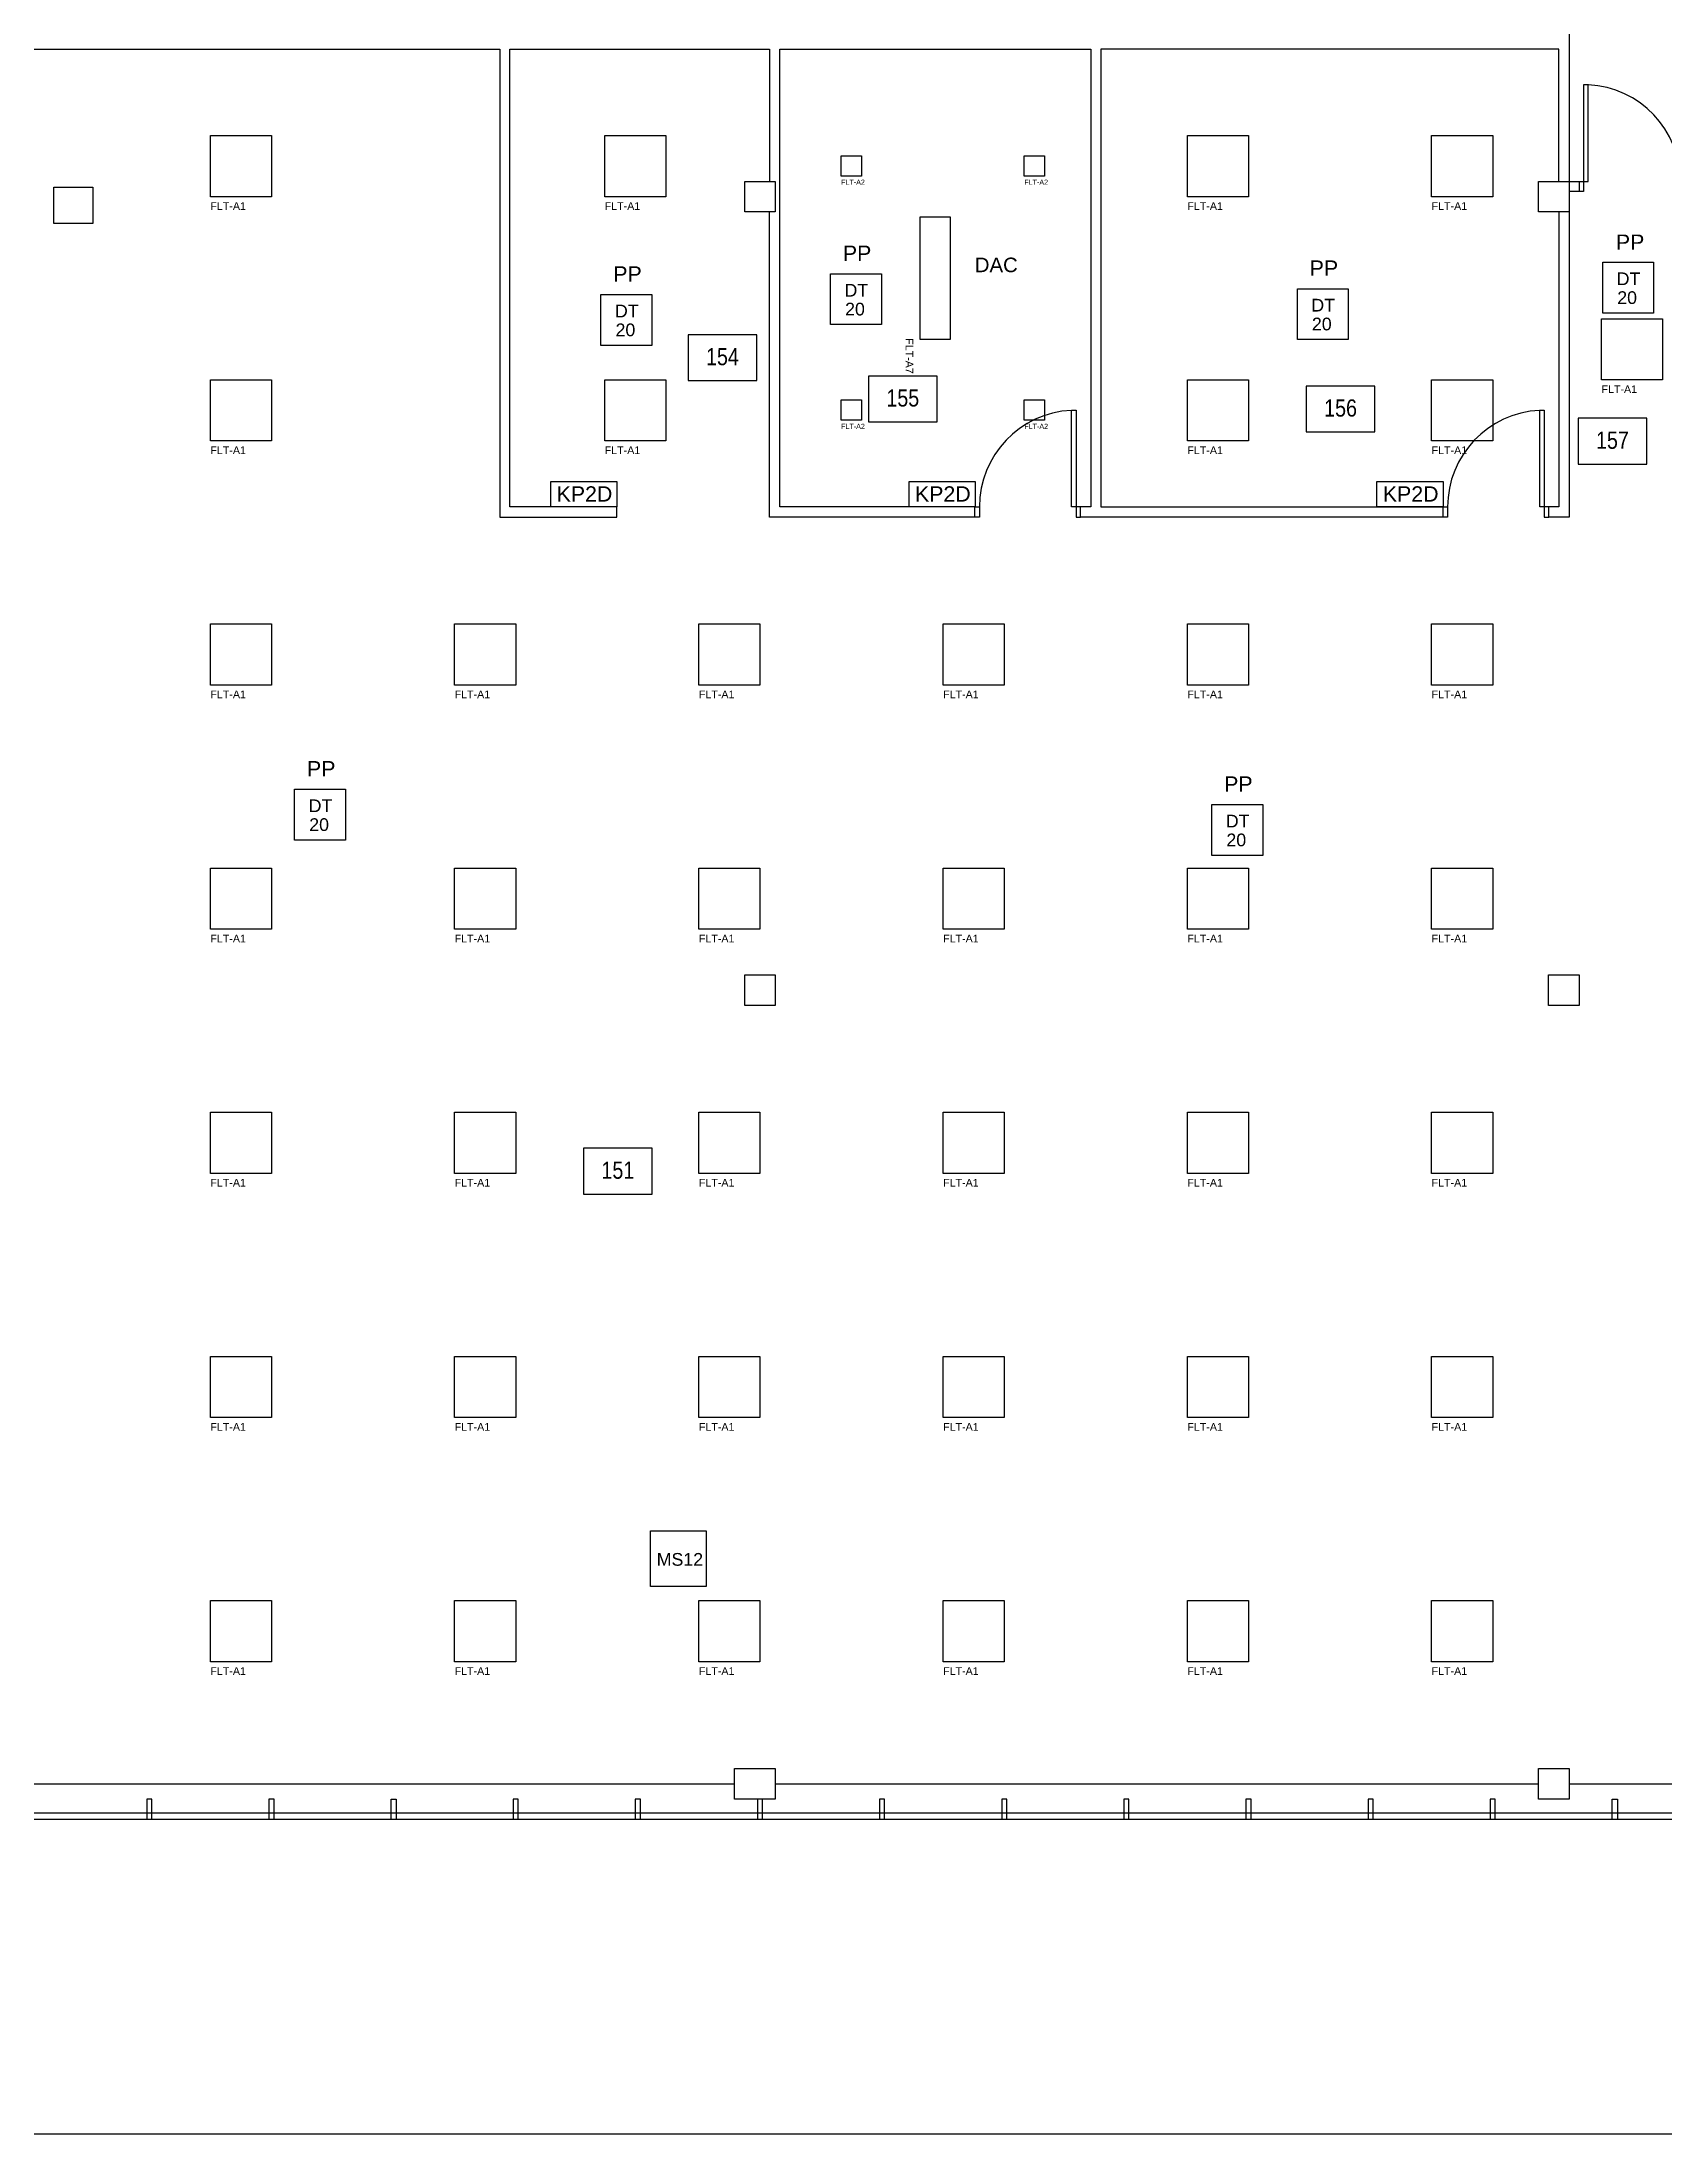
# Model space of a CAD drawing. Header units: inches. Extents: x 0 to 3575, y 0 to 2814.
# Drawn here: x 1666 to 2304, y 0 to 823 of the extents above; entities that cross this region are included whole.
import ezdxf
from ezdxf.enums import TextEntityAlignment as Align

# ---------------------------------------------------------------- set-up
doc = ezdxf.new("R2010")
doc.units = ezdxf.units.IN
doc.header["$MEASUREMENT"] = 0
doc.set_wipeout_variables(frame=1)
doc.layers.get('0').update_dxf_attribs({"color": 255})
doc.layers.add('FLT-Fixtures', color=3, linetype='Continuous')
doc.layers.add('FLT-Peripheral-Devices', color=6, linetype='Continuous')
doc.styles.get("Standard").update_dxf_attribs({"font": 'arial.ttf'})
doc.styles.add('XR-ARCH-NEW$0$NOTES-UNIV', font='ARIALN.TTF')

# ---------------------------------------------------------------- blocks, each defined once
blk = doc.blocks.new('XR-ARCH-NEW$0$Room No')
blk.add_lwpolyline([(-0.1406, 0), (0.1406, 0), (0.1406, 0.1875), (-0.1406, 0.1875)], close=True)
at = {"style": 'XR-ARCH-NEW$0$NOTES-UNIV'}
blk.add_attdef('ROOM_NO', text='', height=0.0703, dxfattribs=at).set_placement((-0.0003, 0.0977), align=Align.MIDDLE_CENTER)
blk = doc.blocks.new('FLT-A1')
at = {"layer": 'FLT-Fixtures'}
blk.add_lwpolyline([(0, 24), (24, 24), (24, 0), (0, 0)], close=True, dxfattribs=at)
blk.add_attdef('FLT-A1', (-0.01, -5.18), '', height=3, dxfattribs=at)
blk = doc.blocks.new('FLT-A2')
at = {"layer": 'FLT-Fixtures'}
blk.add_lwpolyline([(0, 8), (8, 8), (8, 0), (0, 0)], close=True, dxfattribs=at)
blk.add_attdef('FLT-A2', (0.06, -3.37), '', height=2)
blk = doc.blocks.new('FLT-A7-DUMMY')
at = {"layer": 'FLT-Fixtures'}
blk.add_lwpolyline([(0, -0.17), (0, 11.83), (48, 11.83), (48, -0.17)], close=True, dxfattribs=at)
blk.add_attdef('FLT-A7', (0.36, -5.83), '', height=3, dxfattribs=at)
blk = doc.blocks.new('FLT-MS12')
at = {"layer": 'FLT-Peripheral-Devices'}
blk.add_lwpolyline([(0, 22), (22, 22), (22, 0), (0, 0)], close=True, dxfattribs=at)
at = {"layer": 'FLT-Peripheral-Devices', "insert": (2.5, 13.23), "char_height": 5, "attachment_point": 1}
blk.add_mtext('MS12', dxfattribs=at)
blk = doc.blocks.new('FLT-PP')
blk.add_wipeout([(18.97, 0), (0, 0), (0, 12.32), (18.98, 12.32)]).dxf.layer = 'FLT-Peripheral-Devices'
at = {"layer": 'FLT-Peripheral-Devices', "insert": (4.85, 9.03), "char_height": 6.005, "attachment_point": 1, "bg_fill": 2}
blk.add_mtext('PP', dxfattribs=at)
blk = doc.blocks.new('FLT- OAC-DT-2000')
at = {"layer": 'FLT-Peripheral-Devices', "insert": (-4.49, 6.02), "char_height": 5, "attachment_point": 1, "bg_fill": 2}
blk.add_mtext('DT', dxfattribs=at)
at = {"layer": 'FLT-Peripheral-Devices', "insert": (-4.27, -1.39), "char_height": 5, "attachment_point": 1, "bg_fill": 2}
blk.add_mtext('20', dxfattribs=at)
at = {"layer": 'FLT-Peripheral-Devices'}
blk.add_lwpolyline([(-10, 10), (10, 10), (10, -10), (-10, -10)], close=True, dxfattribs=at)
blk = doc.blocks.new('FLT-DAC')
blk.add_wipeout([(0, 12.79), (23.32, 12.79), (23.32, 0), (0, 0)]).dxf.layer = 'FLT-Fixtures'
at = {"layer": 'FLT-Fixtures', "insert": (4.08, 9.19), "char_height": 5.72, "attachment_point": 1, "bg_fill": 2}
blk.add_mtext('DAC', dxfattribs=at)
blk = doc.blocks.new('FLT-KP2LD')
at = {"layer": 'FLT-Peripheral-Devices'}
blk.add_lwpolyline([(0, 10), (26, 10), (26, 0), (0, 0)], close=True, dxfattribs=at)
blk.add_text('KP2D', height=6.005, dxfattribs=at).set_placement((2.31, 2.12))

msp = doc.modelspace()

# ---------------------------------------------------------------- linework, layer by layer
for p, q in [((1942.17, 767.77), (1954.17, 767.77)), ((1942.17, 755.77), (1942.17, 767.77)), ((1642.17, 137.77), (1938.17, 137.77)), ((1947.17, 131.77), (1947.17, 123.77)), ((1949.17, 123.77), (1949.17, 131.77)), ((1954.17, 137.77), (2254.17, 137.77)), ((2266.17, 137.77), (2566.17, 137.77))]:
    msp.add_line(p, q)
msp.add_lwpolyline([(1581.68, 1585.76, -0.155223), (1649.63, 1400.16), (2586.17, 1400.16), (2586.17, 123.77), (926.17, 123.77), (926.17, 461.77), (946.47, 461.77), (946.47, 420.77), (948.47, 420.77), (948.47, 456.77), (944.47, 456.77)], format="xyb")
for points in [[(1420.17, 1007.77), (1420.17, 819.77), (1845.92, 819.77), (1845.92, 635.77), (1891.92, 635.77), (1891.92, 639.77), (1849.92, 639.77), (1849.92, 819.77), (1951.94, 819.77), (1951.94, 767.77)], [(2266.17, 998.27), (2266.17, 767.77), (2273.67, 767.77), (2273.67, 805.77), (2271.92, 805.77), (2271.92, 763.77), (2266.17, 763.77)], [(2032.67, 639.77), (1955.94, 639.77), (1955.94, 819.77), (2078.17, 819.77), (2078.17, 639.77), (2070.67, 639.77), (2070.67, 677.77), (2072.42, 677.77), (2072.42, 635.77), (2074.17, 635.77), (2074.17, 639.77)], [(2262.17, 767.77), (2262.17, 819.77), (2082.17, 819.77), (2082.17, 639.77), (2216.67, 639.77)], [(2270.17, 767.77), (2270.17, 763.77)], [(2032.67, 635.77), (1951.94, 635.77), (1951.94, 755.77)], [(2262.17, 755.77), (2262.17, 639.77), (2254.67, 639.77), (2254.67, 677.77), (2256.42, 677.77), (2256.42, 635.77), (2258.17, 635.77), (2258.17, 639.77)], [(2266.17, 755.77), (2266.17, 635.77), (2258.17, 635.77)], [(2216.67, 635.77), (2074.17, 635.77)], [(2576.17, 126.27), (929.63, 126.27), (929.63, 459.02), (946.47, 459.02)], [(1954.17, 131.77), (1938.17, 131.77), (1938.17, 143.77), (1954.17, 143.77), (1954.17, 131.77)], [(1709.17, 123.77), (1709.17, 131.77), (1707.17, 131.77), (1707.17, 123.77)], [(1757.17, 123.77), (1757.17, 131.77), (1755.17, 131.77), (1755.17, 123.77)], [(1803.17, 123.77), (1803.17, 131.77), (1805.17, 131.77), (1805.17, 123.77)], [(1853.17, 123.77), (1853.17, 131.77), (1851.17, 131.77), (1851.17, 123.77)], [(1901.17, 123.77), (1901.17, 131.77), (1899.17, 131.77), (1899.17, 123.77)], [(1997.17, 123.77), (1997.17, 131.77), (1995.17, 131.77), (1995.17, 123.77)], [(2045.17, 123.77), (2045.17, 131.77), (2043.17, 131.77), (2043.17, 123.77)], [(2093.17, 123.77), (2093.17, 131.77), (2091.17, 131.77), (2091.17, 123.77)], [(2141.17, 123.77), (2141.17, 131.77), (2139.17, 131.77), (2139.17, 123.77)], [(2189.17, 123.77), (2189.17, 131.77), (2187.17, 131.77), (2187.17, 123.77)], [(2237.17, 123.77), (2237.17, 131.77), (2235.17, 131.77), (2235.17, 123.77)], [(2283.17, 123.77), (2283.17, 131.77), (2285.17, 131.77), (2285.17, 123.77)]]:
    msp.add_lwpolyline(points)
for points in [[(1670.67, 765.52), (1685.92, 765.52), (1685.92, 751.27), (1670.67, 751.27)], [(1942.17, 767.77), (1954.17, 767.77), (1954.17, 755.77), (1942.17, 755.77)], [(2254.17, 767.77), (2266.17, 767.77), (2266.17, 755.77), (2254.17, 755.77)], [(2032.67, 635.77), (2032.67, 639.77), (2034.42, 639.77), (2034.42, 635.77)], [(2216.67, 635.77), (2216.67, 639.77), (2218.42, 639.77), (2218.42, 635.77)], [(1942.17, 455.77), (1954.17, 455.77), (1954.17, 443.77), (1942.17, 443.77)], [(2258.1, 455.77), (2270.1, 455.77), (2270.1, 443.77), (2258.1, 443.77)], [(2254.17, 131.77), (2254.17, 143.77), (2266.17, 143.77), (2266.17, 131.77)]]:
    msp.add_lwpolyline(points, close=True)
for centre, start, end in [((2271.88, 767.77), 0, 87.14598), ((2072.47, 639.77), 92.85402, 180), ((2256.47, 639.77), 92.85402, 180)]:
    msp.add_arc(centre, 38.04, start, end)

# ---------------------------------------------------------------- block references
at = {"xscale": 96, "yscale": 96, "zscale": 96}
for p, values in [((1933.44, 689.51), {'ROOM_NO': '154'}), ((2004.33, 673.26), {'ROOM_NO': '155'}), ((2176.4, 669.3), {'ROOM_NO': '156'}), ((2283.25, 656.64), {'ROOM_NO': '157'}), ((1892.35, 369.64), {'ROOM_NO': '151'})]:
    msp.add_blockref('XR-ARCH-NEW$0$Room No', p, dxfattribs=at).add_auto_attribs(values)
at = {"layer": 'FLT-Fixtures'}
for name, p, values in [('FLT-A1', (1732.17, 761.77), {'FLT-A1': 'FLT-A1'}), ('FLT-A1', (1887.16, 761.77), {'FLT-A1': 'FLT-A1'}), ('FLT-A1', (2116.17, 761.77), {'FLT-A1': 'FLT-A1'}), ('FLT-A1', (2212.17, 761.77), {'FLT-A1': 'FLT-A1'}), ('FLT-A2', (1980.03, 769.84), {'FLT-A2': 'FLT-A2'}), ('FLT-A2', (2052.03, 769.84), {'FLT-A2': 'FLT-A2'}), ('FLT-A1', (2278.94, 689.77), {'FLT-A1': 'FLT-A1'}), ('FLT-A1', (1732.17, 665.77), {'FLT-A1': 'FLT-A1'}), ('FLT-A1', (1887.16, 665.77), {'FLT-A1': 'FLT-A1'}), ('FLT-A1', (2116.17, 665.77), {'FLT-A1': 'FLT-A1'}), ('FLT-A1', (2212.17, 665.77), {'FLT-A1': 'FLT-A1'}), ('FLT-A2', (1980.03, 673.84), {'FLT-A2': 'FLT-A2'}), ('FLT-A2', (2052.03, 673.84), {'FLT-A2': 'FLT-A2'}), ('FLT-A1', (1732.17, 569.77), {'FLT-A1': 'FLT-A1'}), ('FLT-A1', (1828.17, 569.77), {'FLT-A1': 'FLT-A1'}), ('FLT-A1', (1924.17, 569.77), {'FLT-A1': 'FLT-A1'}), ('FLT-A1', (2020.17, 569.77), {'FLT-A1': 'FLT-A1'}), ('FLT-A1', (2116.17, 569.77), {'FLT-A1': 'FLT-A1'}), ('FLT-A1', (2212.17, 569.77), {'FLT-A1': 'FLT-A1'}), ('FLT-A1', (1732.17, 473.77), {'FLT-A1': 'FLT-A1'}), ('FLT-A1', (1828.17, 473.77), {'FLT-A1': 'FLT-A1'}), ('FLT-A1', (1924.17, 473.77), {'FLT-A1': 'FLT-A1'}), ('FLT-A1', (2020.17, 473.77), {'FLT-A1': 'FLT-A1'}), ('FLT-A1', (2116.17, 473.77), {'FLT-A1': 'FLT-A1'}), ('FLT-A1', (2212.17, 473.77), {'FLT-A1': 'FLT-A1'}), ('FLT-A1', (1732.17, 377.77), {'FLT-A1': 'FLT-A1'}), ('FLT-A1', (1828.17, 377.77), {'FLT-A1': 'FLT-A1'}), ('FLT-A1', (1924.17, 377.77), {'FLT-A1': 'FLT-A1'}), ('FLT-A1', (2020.17, 377.77), {'FLT-A1': 'FLT-A1'}), ('FLT-A1', (2116.17, 377.77), {'FLT-A1': 'FLT-A1'}), ('FLT-A1', (2212.17, 377.77), {'FLT-A1': 'FLT-A1'}), ('FLT-A1', (1732.17, 281.77), {'FLT-A1': 'FLT-A1'}), ('FLT-A1', (1828.17, 281.77), {'FLT-A1': 'FLT-A1'}), ('FLT-A1', (1924.17, 281.77), {'FLT-A1': 'FLT-A1'}), ('FLT-A1', (2020.17, 281.77), {'FLT-A1': 'FLT-A1'}), ('FLT-A1', (2116.17, 281.77), {'FLT-A1': 'FLT-A1'}), ('FLT-A1', (2212.17, 281.77), {'FLT-A1': 'FLT-A1'}), ('FLT-A1', (1732.17, 185.77), {'FLT-A1': 'FLT-A1'}), ('FLT-A1', (1828.17, 185.77), {'FLT-A1': 'FLT-A1'}), ('FLT-A1', (1924.17, 185.77), {'FLT-A1': 'FLT-A1'}), ('FLT-A1', (2020.17, 185.77), {'FLT-A1': 'FLT-A1'}), ('FLT-A1', (2116.17, 185.77), {'FLT-A1': 'FLT-A1'}), ('FLT-A1', (2212.17, 185.77), {'FLT-A1': 'FLT-A1'})]:
    msp.add_blockref(name, p, dxfattribs=at).add_auto_attribs(values)
ref = msp.add_blockref('FLT-A7-DUMMY', (2011.23, 705.77), dxfattribs=dict(at, xscale=-1, rotation=270))
ref.add_attrib('FLT-A7', 'FLT-A7', (2005.4, 706.13), dxfattribs={"height": 3, "rotation": 270})
at = {"layer": 'FLT-Peripheral-Devices'}
for name, p in [('FLT-KP2LD', (1865.92, 639.77)), ('FLT-KP2LD', (2006.77, 639.77)), ('FLT-KP2LD', (2190.67, 639.77)), ('FLT-MS12', (1905.08, 215.26))]:
    msp.add_blockref(name, p, dxfattribs=at)

# ---------------------------------------------------------------- next in the draw order: block references
at = {"layer": 'FLT-Fixtures'}
msp.add_blockref('FLT-DAC', (2028.54, 728.62), dxfattribs=at)
at = {"layer": 'FLT-Peripheral-Devices'}
for name, p in [('FLT-PP', (1975.9, 733.52)), ('FLT-PP', (1885.67, 725.36)), ('FLT-PP', (2159.38, 727.67)), ('FLT- OAC-DT-2000', (2289.39, 725.97)), ('FLT-PP', (1765.28, 530.83)), ('FLT-PP', (2125.77, 524.81))]:
    msp.add_blockref(name, p, dxfattribs=at)

# ---------------------------------------------------------------- next in the draw order: block references
for name, p in [('FLT-PP', (2279.73, 737.87)), ('FLT- OAC-DT-2000', (1985.9, 721.46)), ('FLT- OAC-DT-2000', (2169.38, 715.6)), ('FLT- OAC-DT-2000', (1895.67, 713.3)), ('FLT- OAC-DT-2000', (1775.28, 518.77)), ('FLT- OAC-DT-2000', (2135.77, 512.75))]:
    msp.add_blockref(name, p, dxfattribs=at)

# ---------------------------------------------------------------- next in the draw order: linework, layer by layer
msp.add_lwpolyline([(0, 2813.62), (3575.44, 2813.62), (3575.44, 0), (0, 0)], close=True)

doc.saveas('drawing.dxf')
